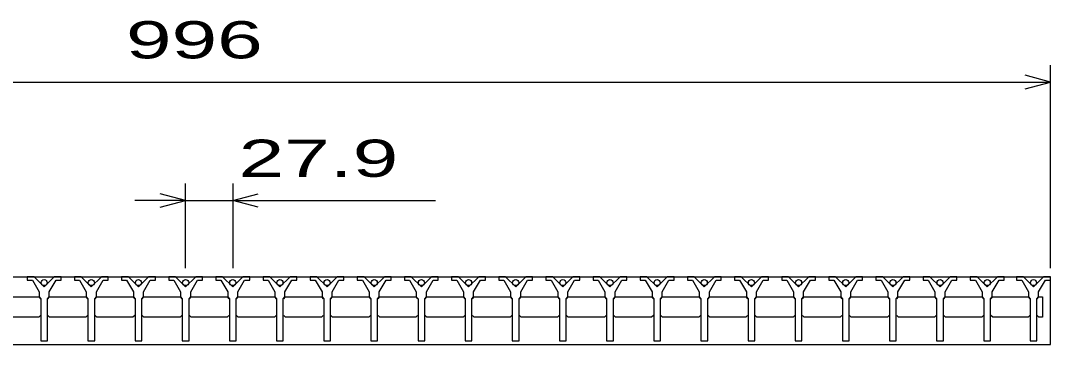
# Model space of a CAD drawing. Units: millimetres, scale not verified. Extents: x -1820 to 1724, y -1285 to 1059.
# Drawn here: x -1039 to -430, y -616 to -425 of the extents above; entities that cross this region are included whole.
import ezdxf
from ezdxf.enums import TextEntityAlignment as Align

# ---------------------------------------------------------------- set-up
doc = ezdxf.new("R2010")
doc.units = ezdxf.units.MM
doc.header["$LTSCALE"] = 10
doc.layers.add('16', color=3, linetype='Continuous', lineweight=25)
doc.layers.add('22', color=2, linetype='Continuous', lineweight=25)
doc.styles.add('ベクトル', font='')
doc.styles.get('ベクトル').set_extended_font_data('ベクトル')

msp = doc.modelspace()

# ---------------------------------------------------------------- linework, layer by layer
at = {"layer": '16'}
for p, q in [((-1426, -576), (-430, -576)), ((-1035.4, -576), (-1035.4, -578)), ((-1031.4, -576), (-1035.4, -576)), ((-1035.4, -578), (-1032.4, -578)), ((-1032.4, -578), (-1028.4, -585)), ((-1025.4, -582), (-1031.4, -576)), ((-1019.4, -576), (-1025.4, -582)), ((-1022.4, -585), (-1018.4, -578)), ((-1015.4, -576), (-1019.4, -576)), ((-1018.4, -578), (-1015.4, -578)), ((-1015.4, -578), (-1015.4, -576)), ((-1007.5, -576), (-1007.5, -578)), ((-1003.5, -576), (-1007.5, -576)), ((-1007.5, -578), (-1004.5, -578)), ((-1004.5, -578), (-1000.5, -585)), ((-997.5, -582), (-1003.5, -576)), ((-991.5, -576), (-997.5, -582)), ((-994.5, -585), (-990.5, -578)), ((-987.5, -576), (-991.5, -576)), ((-990.5, -578), (-987.5, -578)), ((-987.5, -578), (-987.5, -576)), ((-979.6, -576), (-979.6, -578)), ((-975.6, -576), (-979.6, -576)), ((-979.6, -578), (-976.6, -578)), ((-976.6, -578), (-972.6, -585)), ((-969.6, -582), (-975.6, -576)), ((-963.6, -576), (-969.6, -582)), ((-966.6, -585), (-962.6, -578)), ((-959.6, -576), (-963.6, -576)), ((-962.6, -578), (-959.6, -578)), ((-959.6, -578), (-959.6, -576)), ((-951.7, -576), (-951.7, -578)), ((-947.7, -576), (-951.7, -576)), ((-951.7, -578), (-948.7, -578)), ((-948.7, -578), (-944.7, -585)), ((-941.7, -582), (-947.7, -576)), ((-935.7, -576), (-941.7, -582)), ((-938.7, -585), (-934.7, -578)), ((-931.7, -576), (-935.7, -576)), ((-934.7, -578), (-931.7, -578)), ((-931.7, -578), (-931.7, -576)), ((-923.8, -576), (-923.8, -578)), ((-919.8, -576), (-923.8, -576)), ((-923.8, -578), (-920.8, -578)), ((-920.8, -578), (-916.8, -585)), ((-913.8, -582), (-919.8, -576)), ((-907.8, -576), (-913.8, -582)), ((-910.8, -585), (-906.8, -578)), ((-903.8, -576), (-907.8, -576)), ((-906.8, -578), (-903.8, -578)), ((-903.8, -578), (-903.8, -576)), ((-895.9, -576), (-895.9, -578)), ((-891.9, -576), (-895.9, -576)), ((-895.9, -578), (-892.9, -578)), ((-892.9, -578), (-888.9, -585)), ((-885.9, -582), (-891.9, -576)), ((-879.9, -576), (-885.9, -582)), ((-882.9, -585), (-878.9, -578)), ((-875.9, -576), (-879.9, -576)), ((-878.9, -578), (-875.9, -578)), ((-875.9, -578), (-875.9, -576)), ((-868, -576), (-868, -578)), ((-864, -576), (-868, -576)), ((-868, -578), (-865, -578)), ((-865, -578), (-861, -585)), ((-858, -582), (-864, -576)), ((-852, -576), (-858, -582)), ((-855, -585), (-851, -578)), ((-848, -576), (-852, -576)), ((-851, -578), (-848, -578)), ((-848, -578), (-848, -576)), ((-840.1, -576), (-840.1, -578)), ((-836.1, -576), (-840.1, -576)), ((-840.1, -578), (-837.1, -578)), ((-837.1, -578), (-833.1, -585)), ((-830.1, -582), (-836.1, -576)), ((-824.1, -576), (-830.1, -582)), ((-827.1, -585), (-823.1, -578)), ((-820.1, -576), (-824.1, -576)), ((-823.1, -578), (-820.1, -578)), ((-820.1, -578), (-820.1, -576)), ((-812.2, -576), (-812.2, -578)), ((-808.2, -576), (-812.2, -576)), ((-812.2, -578), (-809.2, -578)), ((-809.2, -578), (-805.2, -585)), ((-802.2, -582), (-808.2, -576)), ((-796.2, -576), (-802.2, -582)), ((-799.2, -585), (-795.2, -578)), ((-792.2, -576), (-796.2, -576)), ((-795.2, -578), (-792.2, -578)), ((-792.2, -578), (-792.2, -576)), ((-784.3, -576), (-784.3, -578)), ((-780.3, -576), (-784.3, -576)), ((-784.3, -578), (-781.3, -578)), ((-781.3, -578), (-777.3, -585)), ((-774.3, -582), (-780.3, -576)), ((-768.3, -576), (-774.3, -582)), ((-771.3, -585), (-767.3, -578)), ((-764.3, -576), (-768.3, -576)), ((-767.3, -578), (-764.3, -578)), ((-764.3, -578), (-764.3, -576)), ((-756.4, -576), (-756.4, -578)), ((-752.4, -576), (-756.4, -576)), ((-756.4, -578), (-753.4, -578)), ((-753.4, -578), (-749.4, -585)), ((-746.4, -582), (-752.4, -576)), ((-740.4, -576), (-746.4, -582)), ((-743.4, -585), (-739.4, -578)), ((-736.4, -576), (-740.4, -576)), ((-739.4, -578), (-736.4, -578)), ((-736.4, -578), (-736.4, -576)), ((-728.5, -576), (-728.5, -578)), ((-724.5, -576), (-728.5, -576)), ((-728.5, -578), (-725.5, -578)), ((-725.5, -578), (-721.5, -585)), ((-718.5, -582), (-724.5, -576)), ((-712.5, -576), (-718.5, -582)), ((-715.5, -585), (-711.5, -578)), ((-708.5, -576), (-712.5, -576)), ((-711.5, -578), (-708.5, -578)), ((-708.5, -578), (-708.5, -576)), ((-700.6, -576), (-700.6, -578)), ((-696.6, -576), (-700.6, -576)), ((-700.6, -578), (-697.6, -578)), ((-697.6, -578), (-693.6, -585)), ((-690.6, -582), (-696.6, -576)), ((-684.6, -576), (-690.6, -582)), ((-687.6, -585), (-683.6, -578)), ((-680.6, -576), (-684.6, -576)), ((-683.6, -578), (-680.6, -578)), ((-680.6, -578), (-680.6, -576)), ((-672.7, -576), (-672.7, -578)), ((-668.7, -576), (-672.7, -576)), ((-672.7, -578), (-669.7, -578)), ((-669.7, -578), (-665.7, -585)), ((-662.7, -582), (-668.7, -576)), ((-656.7, -576), (-662.7, -582)), ((-659.7, -585), (-655.7, -578)), ((-652.7, -576), (-656.7, -576)), ((-655.7, -578), (-652.7, -578)), ((-652.7, -578), (-652.7, -576)), ((-644.8, -576), (-644.8, -578)), ((-640.8, -576), (-644.8, -576)), ((-644.8, -578), (-641.8, -578)), ((-641.8, -578), (-637.8, -585)), ((-634.8, -582), (-640.8, -576)), ((-628.8, -576), (-634.8, -582)), ((-631.8, -585), (-627.8, -578)), ((-624.8, -576), (-628.8, -576)), ((-627.8, -578), (-624.8, -578)), ((-624.8, -578), (-624.8, -576)), ((-616.9, -576), (-616.9, -578)), ((-612.9, -576), (-616.9, -576)), ((-616.9, -578), (-613.9, -578)), ((-613.9, -578), (-609.9, -585)), ((-606.9, -582), (-612.9, -576)), ((-600.9, -576), (-606.9, -582)), ((-603.9, -585), (-599.9, -578)), ((-596.9, -576), (-600.9, -576)), ((-599.9, -578), (-596.9, -578)), ((-596.9, -578), (-596.9, -576)), ((-589, -576), (-589, -578)), ((-585, -576), (-589, -576)), ((-589, -578), (-586, -578)), ((-586, -578), (-582, -585)), ((-579, -582), (-585, -576)), ((-573, -576), (-579, -582)), ((-576, -585), (-572, -578)), ((-569, -576), (-573, -576)), ((-572, -578), (-569, -578)), ((-569, -578), (-569, -576)), ((-561.1, -576), (-561.1, -578)), ((-557.1, -576), (-561.1, -576)), ((-561.1, -578), (-558.1, -578)), ((-558.1, -578), (-554.1, -585)), ((-551.1, -582), (-557.1, -576)), ((-545.1, -576), (-551.1, -582)), ((-548.1, -585), (-544.1, -578)), ((-541.1, -576), (-545.1, -576)), ((-544.1, -578), (-541.1, -578)), ((-541.1, -578), (-541.1, -576)), ((-533.2, -576), (-533.2, -578)), ((-529.2, -576), (-533.2, -576)), ((-533.2, -578), (-530.2, -578)), ((-530.2, -578), (-526.2, -585)), ((-523.2, -582), (-529.2, -576)), ((-517.2, -576), (-523.2, -582)), ((-520.2, -585), (-516.2, -578)), ((-513.2, -576), (-517.2, -576)), ((-516.2, -578), (-513.2, -578)), ((-513.2, -578), (-513.2, -576)), ((-505.3, -576), (-505.3, -578)), ((-501.3, -576), (-505.3, -576)), ((-505.3, -578), (-502.3, -578)), ((-502.3, -578), (-498.3, -585)), ((-495.3, -582), (-501.3, -576)), ((-489.3, -576), (-495.3, -582)), ((-492.3, -585), (-488.3, -578)), ((-485.3, -576), (-489.3, -576)), ((-488.3, -578), (-485.3, -578)), ((-485.3, -578), (-485.3, -576)), ((-477.4, -576), (-477.4, -578)), ((-473.4, -576), (-477.4, -576)), ((-477.4, -578), (-474.4, -578)), ((-474.4, -578), (-470.4, -585)), ((-467.4, -582), (-473.4, -576)), ((-461.4, -576), (-467.4, -582)), ((-464.4, -585), (-460.4, -578)), ((-457.4, -576), (-461.4, -576)), ((-460.4, -578), (-457.4, -578)), ((-457.4, -578), (-457.4, -576)), ((-450, -576), (-450, -578)), ((-446, -576), (-450, -576)), ((-450, -578), (-447, -578)), ((-447, -578), (-443, -585)), ((-440, -582), (-446, -576)), ((-434, -576), (-440, -582)), ((-437, -585), (-433, -578)), ((-430, -576), (-434, -576)), ((-433, -578), (-430, -578)), ((-430, -578), (-430, -576)), ((-430, -616), (-430, -576)), ((-1050.05, -588), (-1028.65, -588)), ((-1028.65, -588), (-1027.65, -589)), ((-1028.4, -585), (-1028.4, -588)), ((-1028.4, -588), (-1027.4, -589)), ((-1027.4, -589), (-1027.4, -614)), ((-1023.4, -589), (-1022.4, -588)), ((-1023.4, -614), (-1023.4, -589)), ((-1023.15, -589), (-1022.15, -588)), ((-1022.4, -588), (-1022.4, -585)), ((-1022.15, -588), (-1000.75, -588)), ((-1000.75, -588), (-999.75, -589)), ((-1000.5, -585), (-1000.5, -588)), ((-1000.5, -588), (-999.5, -589)), ((-999.5, -589), (-999.5, -614)), ((-995.5, -589), (-994.5, -588)), ((-995.5, -614), (-995.5, -589)), ((-995.25, -589), (-994.25, -588)), ((-994.5, -588), (-994.5, -585)), ((-994.25, -588), (-972.85, -588)), ((-972.85, -588), (-971.85, -589)), ((-972.6, -585), (-972.6, -588)), ((-972.6, -588), (-971.6, -589)), ((-971.6, -589), (-971.6, -614)), ((-967.6, -589), (-966.6, -588)), ((-967.6, -614), (-967.6, -589)), ((-967.35, -589), (-966.35, -588)), ((-966.6, -588), (-966.6, -585)), ((-966.35, -588), (-944.95, -588)), ((-944.95, -588), (-943.95, -589)), ((-944.7, -585), (-944.7, -588)), ((-944.7, -588), (-943.7, -589)), ((-943.7, -589), (-943.7, -614)), ((-939.7, -589), (-938.7, -588)), ((-939.7, -614), (-939.7, -589)), ((-939.45, -589), (-938.45, -588)), ((-938.7, -588), (-938.7, -585)), ((-938.45, -588), (-917.05, -588)), ((-917.05, -588), (-916.05, -589)), ((-916.8, -585), (-916.8, -588)), ((-916.8, -588), (-915.8, -589)), ((-915.8, -589), (-915.8, -614)), ((-911.8, -589), (-910.8, -588)), ((-911.8, -614), (-911.8, -589)), ((-911.55, -589), (-910.55, -588)), ((-910.8, -588), (-910.8, -585)), ((-910.55, -588), (-889.15, -588)), ((-889.15, -588), (-888.15, -589)), ((-888.9, -585), (-888.9, -588)), ((-888.9, -588), (-887.9, -589)), ((-887.9, -589), (-887.9, -614)), ((-883.9, -589), (-882.9, -588)), ((-883.9, -614), (-883.9, -589)), ((-883.65, -589), (-882.65, -588)), ((-882.9, -588), (-882.9, -585)), ((-882.65, -588), (-861.25, -588)), ((-861.25, -588), (-860.25, -589)), ((-861, -585), (-861, -588)), ((-861, -588), (-860, -589)), ((-860, -589), (-860, -614)), ((-856, -589), (-855, -588)), ((-856, -614), (-856, -589)), ((-855.75, -589), (-854.75, -588)), ((-855, -588), (-855, -585)), ((-854.75, -588), (-833.35, -588)), ((-833.35, -588), (-832.35, -589)), ((-833.1, -585), (-833.1, -588)), ((-833.1, -588), (-832.1, -589)), ((-832.1, -589), (-832.1, -614)), ((-828.1, -589), (-827.1, -588)), ((-828.1, -614), (-828.1, -589)), ((-827.85, -589), (-826.85, -588)), ((-827.1, -588), (-827.1, -585)), ((-826.85, -588), (-805.45, -588)), ((-805.45, -588), (-804.45, -589)), ((-805.2, -585), (-805.2, -588)), ((-805.2, -588), (-804.2, -589)), ((-804.2, -589), (-804.2, -614)), ((-800.2, -589), (-799.2, -588)), ((-800.2, -614), (-800.2, -589)), ((-799.95, -589), (-798.95, -588)), ((-799.2, -588), (-799.2, -585)), ((-798.95, -588), (-777.55, -588)), ((-777.55, -588), (-776.55, -589)), ((-777.3, -585), (-777.3, -588)), ((-777.3, -588), (-776.3, -589)), ((-776.3, -589), (-776.3, -614)), ((-772.3, -589), (-771.3, -588)), ((-772.3, -614), (-772.3, -589)), ((-772.05, -589), (-771.05, -588)), ((-771.3, -588), (-771.3, -585)), ((-771.05, -588), (-749.65, -588)), ((-749.65, -588), (-748.65, -589)), ((-749.4, -585), (-749.4, -588)), ((-749.4, -588), (-748.4, -589)), ((-748.4, -589), (-748.4, -614)), ((-744.4, -589), (-743.4, -588)), ((-744.4, -614), (-744.4, -589)), ((-744.15, -589), (-743.15, -588)), ((-743.4, -588), (-743.4, -585)), ((-743.15, -588), (-721.75, -588)), ((-721.75, -588), (-720.75, -589)), ((-721.5, -585), (-721.5, -588)), ((-721.5, -588), (-720.5, -589)), ((-720.5, -589), (-720.5, -614)), ((-716.5, -589), (-715.5, -588)), ((-716.5, -614), (-716.5, -589)), ((-716.25, -589), (-715.25, -588)), ((-715.5, -588), (-715.5, -585)), ((-715.25, -588), (-693.85, -588)), ((-693.85, -588), (-692.85, -589)), ((-693.6, -585), (-693.6, -588)), ((-693.6, -588), (-692.6, -589)), ((-692.6, -589), (-692.6, -614)), ((-688.6, -589), (-687.6, -588)), ((-688.6, -614), (-688.6, -589)), ((-688.35, -589), (-687.35, -588)), ((-687.6, -588), (-687.6, -585)), ((-687.35, -588), (-665.95, -588)), ((-665.95, -588), (-664.95, -589)), ((-665.7, -585), (-665.7, -588)), ((-665.7, -588), (-664.7, -589)), ((-664.7, -589), (-664.7, -614)), ((-660.7, -589), (-659.7, -588)), ((-660.7, -614), (-660.7, -589)), ((-660.45, -589), (-659.45, -588)), ((-659.7, -588), (-659.7, -585)), ((-659.45, -588), (-638.05, -588)), ((-638.05, -588), (-637.05, -589)), ((-637.8, -585), (-637.8, -588)), ((-637.8, -588), (-636.8, -589)), ((-636.8, -589), (-636.8, -614)), ((-632.8, -589), (-631.8, -588)), ((-632.8, -614), (-632.8, -589)), ((-632.55, -589), (-631.55, -588)), ((-631.8, -588), (-631.8, -585)), ((-631.55, -588), (-610.15, -588)), ((-610.15, -588), (-609.15, -589)), ((-609.9, -585), (-609.9, -588)), ((-609.9, -588), (-608.9, -589)), ((-608.9, -589), (-608.9, -614)), ((-604.9, -589), (-603.9, -588)), ((-604.9, -614), (-604.9, -589)), ((-604.65, -589), (-603.65, -588)), ((-603.9, -588), (-603.9, -585)), ((-603.65, -588), (-582.25, -588)), ((-582.25, -588), (-581.25, -589)), ((-582, -585), (-582, -588)), ((-582, -588), (-581, -589)), ((-581, -589), (-581, -614)), ((-577, -589), (-576, -588)), ((-577, -614), (-577, -589)), ((-576.75, -589), (-575.75, -588)), ((-576, -588), (-576, -585)), ((-575.75, -588), (-554.35, -588)), ((-554.35, -588), (-553.35, -589)), ((-554.1, -585), (-554.1, -588)), ((-554.1, -588), (-553.1, -589)), ((-553.1, -589), (-553.1, -614)), ((-549.1, -589), (-548.1, -588)), ((-549.1, -614), (-549.1, -589)), ((-548.85, -589), (-547.85, -588)), ((-548.1, -588), (-548.1, -585)), ((-547.85, -588), (-526.45, -588)), ((-526.45, -588), (-525.45, -589)), ((-526.2, -585), (-526.2, -588)), ((-526.2, -588), (-525.2, -589)), ((-525.2, -589), (-525.2, -614)), ((-521.2, -589), (-520.2, -588)), ((-521.2, -614), (-521.2, -589)), ((-520.95, -589), (-519.95, -588)), ((-520.2, -588), (-520.2, -585)), ((-519.95, -588), (-498.55, -588)), ((-498.55, -588), (-497.55, -589)), ((-498.3, -585), (-498.3, -588)), ((-498.3, -588), (-497.3, -589)), ((-497.3, -589), (-497.3, -614)), ((-493.3, -589), (-492.3, -588)), ((-493.3, -614), (-493.3, -589)), ((-493.05, -589), (-492.05, -588)), ((-492.3, -588), (-492.3, -585)), ((-492.05, -588), (-470.65, -588)), ((-470.65, -588), (-469.65, -589)), ((-470.4, -585), (-470.4, -588)), ((-470.4, -588), (-469.4, -589)), ((-469.4, -589), (-469.4, -614)), ((-465.4, -589), (-464.4, -588)), ((-465.4, -614), (-465.4, -589)), ((-465.15, -589), (-464.15, -588)), ((-464.4, -588), (-464.4, -585)), ((-464.15, -588), (-443.25, -588)), ((-443.25, -588), (-442.25, -589)), ((-443, -585), (-443, -588)), ((-443, -588), (-442, -589)), ((-442, -589), (-442, -614)), ((-438, -589), (-437, -588)), ((-438, -614), (-438, -589)), ((-437.75, -589), (-436.75, -588)), ((-437, -588), (-437, -585)), ((-436.75, -588), (-434.75, -588)), ((-434.75, -588), (-434.75, -600)), ((-1028.65, -600), (-1050.05, -600)), ((-1027.65, -599), (-1028.65, -600)), ((-1022.15, -600), (-1023.15, -599)), ((-1000.75, -600), (-1022.15, -600)), ((-999.75, -599), (-1000.75, -600)), ((-994.25, -600), (-995.25, -599)), ((-972.85, -600), (-994.25, -600)), ((-971.85, -599), (-972.85, -600)), ((-966.35, -600), (-967.35, -599)), ((-944.95, -600), (-966.35, -600)), ((-943.95, -599), (-944.95, -600)), ((-938.45, -600), (-939.45, -599)), ((-917.05, -600), (-938.45, -600)), ((-916.05, -599), (-917.05, -600)), ((-910.55, -600), (-911.55, -599)), ((-889.15, -600), (-910.55, -600)), ((-888.15, -599), (-889.15, -600)), ((-882.65, -600), (-883.65, -599)), ((-861.25, -600), (-882.65, -600)), ((-860.25, -599), (-861.25, -600)), ((-854.75, -600), (-855.75, -599)), ((-833.35, -600), (-854.75, -600)), ((-832.35, -599), (-833.35, -600)), ((-826.85, -600), (-827.85, -599)), ((-805.45, -600), (-826.85, -600)), ((-804.45, -599), (-805.45, -600)), ((-798.95, -600), (-799.95, -599)), ((-777.55, -600), (-798.95, -600)), ((-776.55, -599), (-777.55, -600)), ((-771.05, -600), (-772.05, -599)), ((-749.65, -600), (-771.05, -600)), ((-748.65, -599), (-749.65, -600)), ((-743.15, -600), (-744.15, -599)), ((-721.75, -600), (-743.15, -600)), ((-720.75, -599), (-721.75, -600)), ((-715.25, -600), (-716.25, -599)), ((-693.85, -600), (-715.25, -600)), ((-692.85, -599), (-693.85, -600)), ((-687.35, -600), (-688.35, -599)), ((-665.95, -600), (-687.35, -600)), ((-664.95, -599), (-665.95, -600)), ((-659.45, -600), (-660.45, -599)), ((-638.05, -600), (-659.45, -600)), ((-637.05, -599), (-638.05, -600)), ((-631.55, -600), (-632.55, -599)), ((-610.15, -600), (-631.55, -600)), ((-609.15, -599), (-610.15, -600)), ((-603.65, -600), (-604.65, -599)), ((-582.25, -600), (-603.65, -600)), ((-581.25, -599), (-582.25, -600)), ((-575.75, -600), (-576.75, -599)), ((-554.35, -600), (-575.75, -600)), ((-553.35, -599), (-554.35, -600)), ((-547.85, -600), (-548.85, -599)), ((-526.45, -600), (-547.85, -600)), ((-525.45, -599), (-526.45, -600)), ((-519.95, -600), (-520.95, -599)), ((-498.55, -600), (-519.95, -600)), ((-497.55, -599), (-498.55, -600)), ((-492.05, -600), (-493.05, -599)), ((-470.65, -600), (-492.05, -600)), ((-469.65, -599), (-470.65, -600)), ((-464.15, -600), (-465.15, -599)), ((-443.25, -600), (-464.15, -600)), ((-442.25, -599), (-443.25, -600)), ((-436.75, -600), (-437.75, -599)), ((-434.75, -600), (-436.75, -600)), ((-1027.4, -614), (-1023.4, -614)), ((-999.5, -614), (-995.5, -614)), ((-971.6, -614), (-967.6, -614)), ((-943.7, -614), (-939.7, -614)), ((-915.8, -614), (-911.8, -614)), ((-887.9, -614), (-883.9, -614)), ((-860, -614), (-856, -614)), ((-832.1, -614), (-828.1, -614)), ((-804.2, -614), (-800.2, -614)), ((-776.3, -614), (-772.3, -614)), ((-748.4, -614), (-744.4, -614)), ((-720.5, -614), (-716.5, -614)), ((-692.6, -614), (-688.6, -614)), ((-664.7, -614), (-660.7, -614)), ((-636.8, -614), (-632.8, -614)), ((-608.9, -614), (-604.9, -614)), ((-581, -614), (-577, -614)), ((-553.1, -614), (-549.1, -614)), ((-525.2, -614), (-521.2, -614)), ((-497.3, -614), (-493.3, -614)), ((-469.4, -614), (-465.4, -614)), ((-442, -614), (-438, -614)), ((-1426, -616), (-430, -616))]:
    msp.add_line(p, q, dxfattribs=at)
for centre in [(-1025.4, -579.5), (-997.5, -579.5), (-969.6, -579.5), (-941.7, -579.5), (-913.8, -579.5), (-885.9, -579.5), (-858, -579.5), (-830.1, -579.5), (-802.2, -579.5), (-774.3, -579.5), (-746.4, -579.5), (-718.5, -579.5), (-690.6, -579.5), (-662.7, -579.5), (-634.8, -579.5), (-606.9, -579.5), (-579, -579.5), (-551.1, -579.5), (-523.2, -579.5), (-495.3, -579.5), (-467.4, -579.5), (-440, -579.5)]:
    msp.add_circle(centre, 1.8, dxfattribs=at)
at = {"layer": '22', "color": 4}
for p, q in [((-430, -461), (-445, -457)), ((-430, -571), (-430, -451)), ((-1426, -461), (-430, -461)), ((-445, -465), (-430, -461)), ((-941.7, -571), (-941.7, -521)), ((-913.8, -521), (-913.8, -571)), ((-941.7, -531), (-956.7, -527)), ((-913.8, -531), (-898.8, -527)), ((-941.7, -531), (-971.7, -531)), ((-956.7, -535), (-941.7, -531)), ((-941.7, -531), (-913.8, -531)), ((-898.8, -535), (-913.8, -531)), ((-913.8, -531), (-793.8, -531))]:
    msp.add_line(p, q, dxfattribs=at)

# ---------------------------------------------------------------- texts
at = {"layer": '22', "style": 'ベクトル', "width": 1.65}
for s, p in [(' 996 ', (-990.5, -436)), (' 27.9 ', (-923.8, -506))]:
    msp.add_text(s, height=21.99, dxfattribs=at).set_placement(p, align=Align.MIDDLE_LEFT)

doc.saveas('drawing.dxf')
